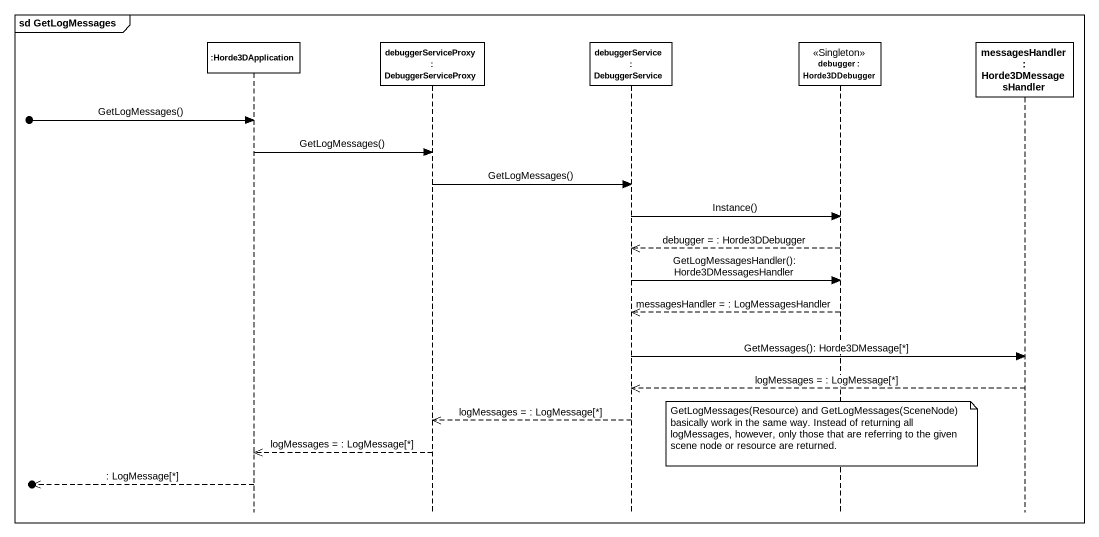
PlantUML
@startuml
mainframe sd GetLogMessages
hide footbox
participant ":Horde3DApplication" as Horde3DApplication
participant "debuggerServiceProxy : DebuggerServiceProxy" as debuggerServiceProxy
participant "debuggerService : DebuggerService" as debuggerService
participant "debugger : Horde3DDebugger" as debugger <<Singleton>>
participant "messagesHandler : Horde3DMessagesHandler" as messagesHandler

[o-> Horde3DApplication : GetLogMessages()
Horde3DApplication -> debuggerServiceProxy : GetLogMessages()
debuggerServiceProxy -> debuggerService : GetLogMessages()
debuggerService -> debugger : Instance()
debugger -->> debuggerService : debugger = : Horde3DDebugger
debuggerService -> debugger : GetLogMessagesHandler(): Horde3DMessagesHandler
debugger -->> debuggerService : messagesHandler = : LogMessagesHandler
debuggerService -> messagesHandler : GetMessages(): Horde3DMessage[*]
messagesHandler -->> debuggerService : logMessages = : LogMessage[*]
debuggerService -->> debuggerServiceProxy : logMessages = : LogMessage[*]
note over debugger : GetLogMessages(Resource) and GetLogMessages(SceneNode) basically work in the same way. Instead of returning all logMessages, however, only those that are referring to the given scene node or resource are returned.
debuggerServiceProxy -->> Horde3DApplication : logMessages = : LogMessage[*]
[o<<-- Horde3DApplication : : LogMessage[*]
@enduml
